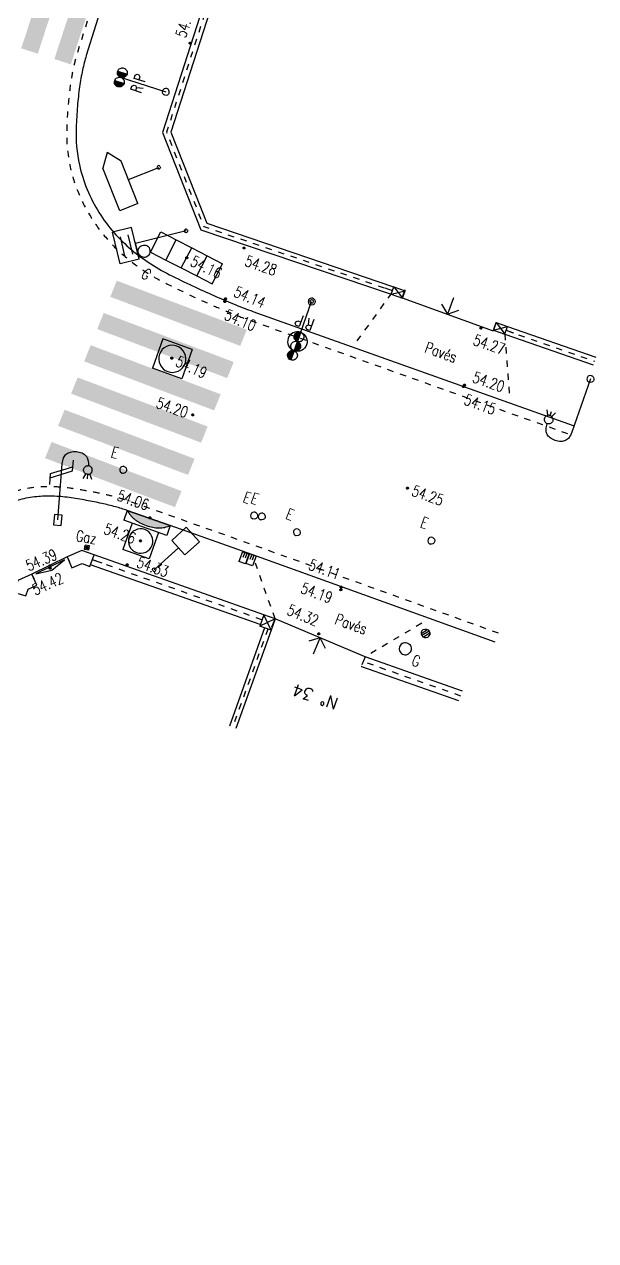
# Model space of a CAD drawing. Extents: x 661843 to 662062, y 6866352 to 6866909.
# Drawn here: x 661991.96 to 662008.38, y 6866746.69 to 6866781.65 of the extents above; entities that cross this region are included whole.
import ezdxf
from ezdxf.enums import TextEntityAlignment as Align

# ---------------------------------------------------------------- set-up
doc = ezdxf.new("R2010")
doc.units = 0
for name, pattern in [('CONTINU', [0]), ('JSI_TCO', [1, 0.5, 0.5]), ('JSI_TIC', [0.2, 0.08, 0.01, -0.1, 0.01])]:
    doc.linetypes.add(name, pattern=pattern)
doc.layers.get('0').update_dxf_attribs({"linetype": 'CONTINUOUS'})
for name, color, linetype in [('ALTI', 140, 'CONTINUOUS'), ('BORDURE', 7, 'CONTINU'), ('GENIE_CIVIL', 7, 'CONTINUOUS'), ('LIMITE', 7, 'CONTINUOUS'), ('MARQUAGE', 7, 'CONTINUOUS'), ('MOB', 6, 'CONTINUOUS'), ('OBJASS', 22, 'CONTINUOUS'), ('OBJEAU', 4, 'CONTINUOUS'), ('OBJEDF', 240, 'CONTINUOUS'), ('OBJEP', 220, 'CONTINUOUS'), ('OBJGAZ', 30, 'CONTINUOUS'), ('OBJSLT', 200, 'CONTINUOUS'), ('OBJTELECOM', 3, 'CONTINUOUS'), ('SIGNAL', 6, 'CONTINUOUS'), ('TEXTE', 7, 'CONTINUOUS'), ('VOIRIE', 7, 'CONTINUOUS')]:
    doc.layers.add(name, color=color, linetype=linetype)
doc.styles.add('5-2', font='romand.shx', dxfattribs={"height": 0.35})
doc.styles.get("Standard").update_dxf_attribs({"font": 'romans.shx'})
doc.linetypes.add('JSI_MUD', pattern='A,0.0001,[130,jsi_form.shx,S=0.5,R=0,X=0.875,Y=0],-0.75', length=0.7501)
doc.linetypes.add('JSI_MUG', pattern='A,0.0001,[130,jsi_form.shx,S=0.5,R=0,X=-0.125,Y=0],-0.75', length=0.7501)

# ---------------------------------------------------------------- blocks, each defined once
blk = doc.blocks.new('$B_200')
at = {"color": 0, "linetype": 'BYBLOCK', "flags": 128}
for points in [[(0, -0.5, -0.414214), (-0.5, 0, -0.414214), (0, 0.5)], [(0, -0.5, 0.414214), (0.5, 0, 0.414214), (0, 0.5)]]:
    blk.add_lwpolyline(points, format="xyb", dxfattribs=at)
blk = doc.blocks.new('$B_107')
at = {"color": 0, "linetype": 'BYBLOCK', "flags": 128}
for points in [[(-0.5, 0.625), (-0.5, 1)], [(-0.5, 1), (0.375, 1)], [(0.375, 0.625), (0.625, 0.8125), (0.375, 1)], [(-0.5, 0.625), (0.375, 0.625)], [(0, 0.625), (0, 0)]]:
    blk.add_lwpolyline(points, dxfattribs=at)
blk = doc.blocks.new('$B_100')
at = {"color": 0, "linetype": 'BYBLOCK', "flags": 128}
for points in [[(0, 0.625, -0.4142136), (-0.1875, 0.8125, -0.4142136), (0, 1)], [(0, 0.625, 0.4142136), (0.1875, 0.8125, 0.4142136), (0, 1)]]:
    blk.add_lwpolyline(points, format="xyb", dxfattribs=at)
blk.add_lwpolyline([(0, 0.625), (0, 0)], dxfattribs=at)
blk = doc.blocks.new('$B_105')
at = {"color": 0, "linetype": 'BYBLOCK', "flags": 128}
for points in [[(-0.1875, 0.625), (-0.1875, 1)], [(-0.1875, 1), (0.1875, 1)], [(0.1875, 0.625), (0.1875, 1)], [(-0.1875, 0.625), (0.1875, 0.625)], [(0, 0.625), (0, 0)]]:
    blk.add_lwpolyline(points, dxfattribs=at)
blk = doc.blocks.new('$B_001')
at = {"color": 0, "linetype": 'BYBLOCK', "flags": 128}
for points in [[(0, 0), (0, 1)], [(0, 1), (1, 1)], [(1, 0), (1, 1)], [(0, 0), (1, 0)]]:
    blk.add_lwpolyline(points, dxfattribs=at)
blk = doc.blocks.new('$B_124')
at = {"linetype": 'CONTINUOUS'}
for points in [[(-0.094, 0.812, -0.414214), (-0.187, 0.906, -0.414214), (-0.094, 1)], [(0.094, 0.812, -0.414214), (0, 0.906, -0.414214), (0.094, 1)]]:
    blk.add_hatch(color=0, dxfattribs=at).paths.add_polyline_path(points)
at = {"color": 0, "linetype": 'BYBLOCK', "flags": 128}
for points in [[(-0.094, 0.812, -0.414214), (-0.187, 0.906, -0.414214), (-0.094, 1)], [(0.094, 0.812, -0.414214), (0, 0.906, -0.414214), (0.094, 1)]]:
    blk.add_lwpolyline(points, format="xyb", close=True, dxfattribs=at)
for points in [[(-0.094, 1, -0.414214), (0, 0.906, -0.414214), (-0.094, 0.812)], [(0.094, 1, -0.414214), (0.188, 0.906, -0.414214), (0.094, 0.812)]]:
    blk.add_lwpolyline(points, format="xyb", dxfattribs=at)
for points in [[(0, 0.938), (0, 0)], [(-0.156, 0.438), (-0.156, 0.656), (-0.094, 0.656), (-0.062, 0.625), (-0.062, 0.594), (-0.094, 0.562), (-0.156, 0.562)], [(-0.094, 0.562), (-0.062, 0.438)], [(0.062, 0.438), (0.062, 0.656), (0.125, 0.656), (0.156, 0.625), (0.156, 0.594), (0.125, 0.562), (0.062, 0.562)]]:
    blk.add_lwpolyline(points, dxfattribs=at)
blk = doc.blocks.new('$B_123')
at = {"linetype": 'CONTINUOUS'}
for points in [[(0, 1), (0, 1.188, -0.414214), (0.094, 1.094, -0.414214)], [(0, 0.812, -0.414214), (-0.094, 0.906, -0.414214), (0, 1)], [(0, 0.625), (0, 0.812, -0.414214), (0.094, 0.719, -0.414214)]]:
    blk.add_hatch(color=0, dxfattribs=at).paths.add_polyline_path(points)
at = {"color": 0, "linetype": 'BYBLOCK', "flags": 128}
for points in [[(0, 1, -0.414214), (-0.094, 1.094, -0.414214), (0, 1.188)], [(0, 1, -0.414214), (0.094, 0.906, -0.414214), (0, 0.812)], [(0, 0.625, -0.414214), (-0.094, 0.719, -0.414214), (0, 0.812)]]:
    blk.add_lwpolyline(points, format="xyb", dxfattribs=at)
for points in [[(0, 1), (0, 1.188, -0.414214), (0.094, 1.094, -0.414214)], [(0, 0.812, -0.414214), (-0.094, 0.906, -0.414214), (0, 1)], [(0, 0.625), (0, 0.812, -0.414214), (0.094, 0.719, -0.414214)]]:
    blk.add_lwpolyline(points, format="xyb", close=True, dxfattribs=at)
for points in [[(-0.156, 0.312), (-0.156, 0.531), (-0.094, 0.531), (-0.062, 0.5), (-0.062, 0.469), (-0.094, 0.438), (-0.156, 0.438)], [(0, 0.625), (0, 0)], [(0.062, 0.312), (0.062, 0.531), (0.125, 0.531), (0.156, 0.5), (0.156, 0.469), (0.125, 0.438), (0.062, 0.438)], [(-0.094, 0.438), (-0.062, 0.312)]]:
    blk.add_lwpolyline(points, dxfattribs=at)
blk = doc.blocks.new('$B_035')
at = {"color": 0, "linetype": 'BYBLOCK', "flags": 128}
for points in [[(0, 0), (0, 1), (1, 1)], [(0, 0), (1, 0), (1, 1)], [(0.25, 0.25), (0.25, 0.75), (0.75, 0.75)], [(0.25, 0.25), (0.75, 0.75)], [(0.25, 0.25), (0.75, 0.25), (0.75, 0.75)], [(0.75, 0.25), (0.25, 0.75)]]:
    blk.add_lwpolyline(points, dxfattribs=at)
blk = doc.blocks.new('$B_130')
at = {"color": 0, "linetype": 'BYBLOCK', "flags": 128}
for points in [[(0, 0), (0, 0.812, -0.08), (0.012, 0.895, -0.117647), (0.047, 0.953, -0.117647), (0.105, 0.988, -0.08), (0.188, 1, -0.08), (0.27, 0.988, -0.117647), (0.328, 0.953, -0.117647), (0.363, 0.895, -0.08), (0.375, 0.812)], [(0.375, 0.688, -0.414214), (0.312, 0.75, -0.414214), (0.375, 0.812)], [(0.375, 0.688, 0.414214), (0.438, 0.75, 0.414214), (0.375, 0.812)]]:
    blk.add_lwpolyline(points, format="xyb", dxfattribs=at)
for points in [[(0.344, 0.688), (0.312, 0.625)], [(0.375, 0.688), (0.375, 0.625)], [(0.406, 0.688), (0.438, 0.625)]]:
    blk.add_lwpolyline(points, dxfattribs=at)
blk = doc.blocks.new('$B_134')
at = {"color": 0, "linetype": 'BYBLOCK', "flags": 128}
for points in [[(0, 0), (0, 0.812, -0.08), (0.012, 0.895, -0.117647), (0.047, 0.953, -0.117647), (0.105, 0.988, -0.08), (0.188, 1, -0.08), (0.27, 0.988, -0.117647), (0.328, 0.953, -0.117647), (0.363, 0.895, -0.08), (0.375, 0.812)], [(0.375, 0.688, -0.414214), (0.312, 0.75, -0.414214), (0.375, 0.812)], [(0.375, 0.688, 0.414214), (0.438, 0.75, 0.414214), (0.375, 0.812)]]:
    blk.add_lwpolyline(points, format="xyb", dxfattribs=at)
for points in [[(0.156, 0.719), (0.156, 0.875)], [(-0.156, 0.656), (0.156, 0.781)], [(-0.156, 0.594), (0.156, 0.719)], [(-0.156, 0.5), (-0.156, 0.656)], [(0.344, 0.688), (0.312, 0.625)], [(0.375, 0.688), (0.375, 0.625)], [(0.406, 0.688), (0.438, 0.625)]]:
    blk.add_lwpolyline(points, dxfattribs=at)
blk.add_lwpolyline([(-0.055, -0.075), (0.055, -0.075), (0.055, 0.075), (-0.055, 0.075)], close=True)
blk = doc.blocks.new('$B_021')
at = {"color": 0, "linetype": 'BYBLOCK', "flags": 128}
for points in [[(0, 0), (0, 1)], [(0, 1), (1, 1)], [(0, 0), (1, 0)], [(0.34, 0), (0.34, 0.5)], [(0.66, 0), (0.66, 0.5)], [(1, 0), (1, 1)]]:
    blk.add_lwpolyline(points, dxfattribs=at)
blk = doc.blocks.new('$B_020')
at = {"color": 0, "linetype": 'BYBLOCK', "flags": 128}
for points in [[(0, 0), (0, 1)], [(0, 1), (1, 1)], [(1, 0), (1, 1)], [(0, 0), (1, 0)]]:
    blk.add_lwpolyline(points, dxfattribs=at)
for points in [[(0.5, 0.0625, -0.4142136), (0.0625, 0.5, -0.4142136), (0.5, 0.9375)], [(0.5, 0.0625, 0.4142136), (0.9375, 0.5, 0.4142136), (0.5, 0.9375)]]:
    blk.add_lwpolyline(points, format="xyb", dxfattribs=at)
blk = doc.blocks.new('$B_022')
at = {"linetype": 'CONTINUOUS'}
blk.add_hatch(color=0, dxfattribs=at).paths.add_polyline_path([(0, 0, -0.003152), (0.012, 0.046, -0.003339), (0.024, 0.091, -0.003542), (0.036, 0.134, -0.003763), (0.049, 0.176, -0.004003), (0.062, 0.216, -0.004264), (0.075, 0.255, -0.004549), (0.088, 0.292, -0.00486), (0.102, 0.328, -0.005201), (0.115, 0.363, -0.005573), (0.129, 0.396, -0.005981), (0.144, 0.427, -0.006428), (0.158, 0.457, -0.006917), (0.173, 0.486, -0.007452), (0.188, 0.513, -0.008037), (0.203, 0.538, -0.008675), (0.219, 0.562, -0.009368), (0.234, 0.585, -0.010119), (0.25, 0.606, -0.010926), (0.267, 0.626, -0.011786), (0.283, 0.645, -0.012694), (0.3, 0.661, -0.013638), (0.317, 0.677, -0.0146), (0.334, 0.691, -0.015558), (0.352, 0.703, -0.016481), (0.369, 0.714, -0.017333), (0.387, 0.724, -0.018074), (0.405, 0.732, -0.018665), (0.424, 0.738, -0.038382), (0.461, 0.747, -0.038235), (0.5, 0.75, -0.038235), (0.539, 0.747, -0.038382), (0.576, 0.738, -0.018665), (0.595, 0.732, -0.018074), (0.613, 0.724, -0.017333), (0.631, 0.714, -0.016481), (0.648, 0.703, -0.015558), (0.666, 0.691, -0.0146), (0.683, 0.677, -0.013638), (0.7, 0.661, -0.012694), (0.717, 0.645, -0.011786), (0.733, 0.626, -0.010926), (0.75, 0.606, -0.010119), (0.766, 0.585, -0.009368), (0.781, 0.562, -0.008675), (0.797, 0.538, -0.008037), (0.812, 0.513, -0.007452), (0.827, 0.486, -0.006917), (0.842, 0.457, -0.006428), (0.856, 0.427, -0.005981), (0.871, 0.396, -0.005573), (0.885, 0.363, -0.005201), (0.898, 0.328, -0.00486), (0.912, 0.292, -0.004549), (0.925, 0.255, -0.004264), (0.938, 0.216, -0.004003), (0.951, 0.176, -0.003763), (0.964, 0.134, -0.003542), (0.976, 0.091, -0.003339), (0.988, 0.046, -0.003152), (1, 0)])
at = {"color": 0, "linetype": 'BYBLOCK', "flags": 128}
for points in [[(0, 0), (0, 1)], [(0, 1), (1, 1)], [(1, 0), (1, 1)]]:
    blk.add_lwpolyline(points, dxfattribs=at)
blk.add_lwpolyline([(0, 0, -0.03104), (0.102, 0.328, -0.02309), (0.158, 0.457, -0.030952), (0.219, 0.562, -0.042061), (0.283, 0.645, -0.056471), (0.352, 0.703, -0.151134), (0.5, 0.75, -0.151134), (0.648, 0.703, -0.056471), (0.717, 0.645, -0.042061), (0.781, 0.562, -0.030952), (0.842, 0.457, -0.02309), (0.898, 0.328, -0.03104), (1, 0)], format="xyb", close=True, dxfattribs=at)
blk = doc.blocks.new('$B_115')
at = {"color": 0, "linetype": 'BYBLOCK', "flags": 128}
for points in [[(-0.312, 1), (-0.312, 1.375), (0.312, 1.375)], [(-0.312, 1), (0.312, 1), (0.312, 1.375)], [(-0.188, 1.25), (0.188, 1.25)], [(0.031, 1), (-0.281, 1)], [(-0.188, 1.094), (0.188, 1.094)], [(0, 0), (0, 1)]]:
    blk.add_lwpolyline(points, dxfattribs=at)
blk = doc.blocks.new('$B_202')
at = {"color": 0, "linetype": 'BYBLOCK', "flags": 128}
for points in [[(0, -0.5, -0.41421356), (-0.5, 0, -0.41421356), (0, 0.5)], [(0, -0.5, 0.41421356), (0.5, 0, 0.41421356), (0, 0.5)]]:
    blk.add_lwpolyline(points, format="xyb", dxfattribs=at)
for points in [[(-0.5, 0), (0.5, 0)], [(-0.4297, 0.25), (0.4297, 0.25)], [(0.4297, -0.25), (-0.4297, -0.25)]]:
    blk.add_lwpolyline(points, dxfattribs=at)
blk = doc.blocks.new('$B_028')
at = {"color": 0, "linetype": 'BYBLOCK', "flags": 128}
for points in [[(0, 0.5), (0, -0.5), (0.094, -0.062)], [(-0.5, -0.5), (-0.5, 0)], [(0.5, 0), (0.5, -0.5)], [(-0.094, -0.062), (0, -0.5)], [(-0.5, -0.5), (0.5, -0.5)]]:
    blk.add_lwpolyline(points, dxfattribs=at)
blk = doc.blocks.new('$B_030')
at = {"color": 0, "linetype": 'BYBLOCK', "flags": 128}
for points in [[(0, 0), (0, 1)], [(0, 1), (1, 1)], [(0, 1), (1, 0)], [(0, 0), (1, 1)], [(0, 0), (1, 0)], [(1, 0), (1, 1)]]:
    blk.add_lwpolyline(points, dxfattribs=at)
blk = doc.blocks.new('$B_027')
at = {"color": 0, "linetype": 'BYBLOCK', "flags": 128}
for points in [[(-0.5, -0.5), (0.5, -0.5), (0.5, -0.188)], [(-0.5, -0.5), (-0.5, -0.188)]]:
    blk.add_lwpolyline(points, dxfattribs=at)
blk.add_lwpolyline([(-0.406, -0.406), (0.406, -0.406), (0, -0.188)], close=True, dxfattribs=at)
blk = doc.blocks.new('$B_210')
at = {"linetype": 'CONTINUOUS'}
blk.add_hatch(color=0, dxfattribs=at).paths.add_polyline_path([(0, -0.5, -1), (0, 0.5, -1)])
at = {"color": 0, "linetype": 'BYBLOCK', "flags": 128}
blk.add_lwpolyline([(0, -0.5, -1), (0, 0.5, -1)], format="xyb", close=True, dxfattribs=at)

msp = doc.modelspace()

# ---------------------------------------------------------------- hatches: boundary and pattern name
at = {"layer": 'MARQUAGE', "linetype": 'CONTINUOUS', "ltscale": 2}
for points in [[(661993.108, 6866784.753), (661993.583, 6866784.599), (661992.343, 6866780.808), (661991.867, 6866780.962)], [(661994.059, 6866784.445), (661994.532, 6866784.291), (661993.292, 6866780.5), (661992.819, 6866780.654)], [(661998.35, 6866772.872), (661998.163, 6866772.408), (661994.426, 6866773.818), (661994.614, 6866774.281)], [(661997.975, 6866771.945), (661997.788, 6866771.481), (661994.051, 6866772.891), (661994.239, 6866773.354)], [(661997.6, 6866771.017), (661997.412, 6866770.554), (661993.676, 6866771.963), (661993.864, 6866772.427)], [(661997.225, 6866770.09), (661997.037, 6866769.626), (661993.301, 6866771.036), (661993.489, 6866771.5)], [(661996.85, 6866769.163), (661996.662, 6866768.699), (661992.926, 6866770.109), (661993.114, 6866770.572)], [(661996.475, 6866768.235), (661996.287, 6866767.772), (661992.551, 6866769.181), (661992.738, 6866769.645)]]:
    msp.add_hatch(color=256, dxfattribs=at).paths.add_polyline_path(points)

# ---------------------------------------------------------------- linework, layer by layer
at = {"layer": 'BORDURE', "linetype": 'JSI_TCO', "ltscale": 2, "elevation": 57.333, "flags": 128}
for points in [[(662000.067, 6866800.869), (661993.737, 6866780.752, 0.023291), (661993.629, 6866780.337, 0.01782), (661993.544, 6866779.854, 0.013945), (661993.483, 6866779.302, 0.011146), (661993.446, 6866778.683, 0.064278), (661993.539, 6866777.608, 0.044259), (661993.76, 6866776.908, 0.041593), (661994.108, 6866776.237, 0.039677), (661994.529, 6866775.67, 0.038173), (661995.042, 6866775.167, 0.032095), (661995.589, 6866774.764, 0.028932), (661996.212, 6866774.413, 0.005), (661996.877, 6866774.093, 0.006131), (661997.484, 6866773.818, 0.007683), (661998.033, 6866773.587, 0.009886), (661998.524, 6866773.4), (662007.73, 6866770.118)], [(662005.492, 6866763.895), (661998.522, 6866766.4), (661996.15, 6866767.24), (661994.915, 6866767.676, 0.017014), (661994.575, 6866767.782, 0.013205), (661994.184, 6866767.879, 0.010493), (661993.74, 6866767.967, 0.00851), (661993.243, 6866768.047, 0.028645), (661992.767, 6866768.088, 0.031737), (661992.312, 6866768.072, 0.039138), (661991.821, 6866767.984, 0.040654), (661991.359, 6866767.822, 0.050807), (661990.46, 6866767.309, 0.0385), (661989.879, 6866766.821, 0.042754), (661989.403, 6866766.267, 0.030037), (661989.117, 6866765.815, 0.028512), (661988.879, 6866765.32, 0.010075), (661988.493, 6866764.326, 0.007508), (661988.182, 6866763.434, 0.003223), (661987.642, 6866761.783), (661982.846, 6866746.686)]]:
    msp.add_lwpolyline(points, format="xyb", dxfattribs=at)
at = {"layer": 'GENIE_CIVIL', "elevation": 57.333, "flags": 128}
for points in [[(661993.842, 6866766.07), (661993.961, 6866766.399), (661993.609, 6866766.527), (661993.185, 6866766.345), (661993.323, 6866766.023), (661993.619, 6866766.15)], [(661992.318, 6866765.53), (661992.173, 6866765.849), (661991.773, 6866765.667), (661991.669, 6866765.32), (661992.004, 6866765.219), (661992.063, 6866765.415)]]:
    msp.add_lwpolyline(points, close=True, dxfattribs=at)
at = {"layer": 'LIMITE', "linetype": 'JSI_MUD', "ltscale": 0.3}
msp.add_line((661994.194, 6866766.157, 111.654), (661993.911, 6866766.257, 111.652), dxfattribs=at)
at = {"layer": 'LIMITE', "linetype": 'JSI_TCO', "ltscale": 2, "elevation": 57.333, "flags": 128}
for points in [[(661999.939, 6866791.029), (661995.923, 6866778.544), (661997.025, 6866775.748), (662002.497, 6866773.892)], [(662000.158, 6866790.959), (661996.167, 6866778.552), (661997.2, 6866775.932), (662002.571, 6866774.109)], [(662005.766, 6866772.747), (662008.303, 6866771.862)], [(662005.842, 6866772.964), (662008.379, 6866772.079)], [(661998.839, 6866764.675), (661993.961, 6866766.399)], [(661998.74, 6866764.392), (661998.732, 6866764.395), (661993.861, 6866766.116)], [(662004.45, 6866762.202), (662001.653, 6866763.186), (662001.645, 6866763.189), (662001.638, 6866763.192)], [(662004.55, 6866762.485), (662001.752, 6866763.469)]]:
    msp.add_lwpolyline(points, dxfattribs=at)
at = {"layer": 'LIMITE', "linetype": 'JSI_TIC', "ltscale": 2, "elevation": 57.333, "flags": 128}
for points in [[(662000.048, 6866790.994), (661996.045, 6866778.548), (661997.113, 6866775.84), (662002.534, 6866774)], [(662005.804, 6866772.855), (662008.341, 6866771.97)], [(661998.789, 6866764.533), (661998.785, 6866764.535), (661993.911, 6866766.257)], [(661998.957, 6866764.269), (661997.943, 6866761.445)], [(662004.5, 6866762.343), (662001.699, 6866763.329), (662001.695, 6866763.33)]]:
    msp.add_lwpolyline(points, dxfattribs=at)
at = {"layer": 'LIMITE', "linetype": 'JSI_MUD', "ltscale": 0.23, "elevation": 57.333, "flags": 128}
msp.add_lwpolyline([(662002.316, 6866774.074), (662002.534, 6866774)], dxfattribs=at)
at = {"layer": 'LIMITE', "linetype": 'JSI_MUG', "ltscale": 0.23, "elevation": 57.333, "flags": 128}
msp.add_lwpolyline([(662005.804, 6866772.855), (662006.021, 6866772.78)], dxfattribs=at)
at = {"layer": 'LIMITE', "elevation": 57.333, "flags": 128}
for points in [[(661998.862, 6866764.303), (661997.849, 6866761.479)], [(661999.051, 6866764.235), (661998.037, 6866761.411)]]:
    msp.add_lwpolyline(points, dxfattribs=at)
at = {"layer": 'VOIRIE', "linetype": 'JSI_TIC', "ltscale": 2, "elevation": 57.333, "flags": 128}
for points in [[(661999.81, 6866800.95), (661993.479, 6866780.833, 0.023042), (661993.366, 6866780.401, 0.017815), (661993.278, 6866779.9, 0.014054), (661993.215, 6866779.331, 0.011305), (661993.176, 6866778.694, 0.064181), (661993.276, 6866777.55, 0.044201), (661993.51, 6866776.806, 0.041689), (661993.88, 6866776.093, 0.039677), (661994.325, 6866775.493, 0.038254), (661994.868, 6866774.961, 0.032008), (661995.441, 6866774.538, 0.028984), (661996.092, 6866774.171, 0.005022), (661996.765, 6866773.847, 0.006144), (661997.379, 6866773.569, 0.007677), (661997.935, 6866773.335, 0.009845), (661998.433, 6866773.146), (662007.639, 6866769.864)], [(662005.584, 6866764.149), (661998.613, 6866766.655), (661996.24, 6866767.495), (661995.005, 6866767.931, 0.016883), (661994.653, 6866768.041, 0.013221), (661994.248, 6866768.142, 0.010579), (661993.791, 6866768.233, 0.008628), (661993.282, 6866768.314, 0.028777), (661992.772, 6866768.358, 0.031663), (661992.285, 6866768.34, 0.039219), (661991.751, 6866768.245, 0.040594), (661991.249, 6866768.068, 0.05089), (661990.303, 6866767.529, 0.038537), (661989.69, 6866767.014, 0.042778), (661989.184, 6866766.425, 0.030024), (661988.881, 6866765.946, 0.028581), (661988.63, 6866765.423, 0.01006), (661988.239, 6866764.419, 0.007444), (661987.925, 6866763.519, 0.003254), (661987.385, 6866761.865), (661982.589, 6866746.768)]]:
    msp.add_lwpolyline(points, format="xyb", dxfattribs=at)
for points in [[(662001.525, 6866772.554), (662002.497, 6866773.892)], [(662005.766, 6866772.747), (662005.897, 6866771.003)], [(661999.165, 6866764.561), (661998.595, 6866766.177)], [(662003.378, 6866764.434), (662001.752, 6866763.469)]]:
    msp.add_lwpolyline(points, dxfattribs=at)

# ---------------------------------------------------------------- block references
at = {"layer": 'ALTI', "linetype": 'CONTINUOUS'}
for p, xscale, yscale, rotation in [((661996.718, 6866781.111, 57.333), 0.0600000000251936, 0.0600000000251936, 252.1693965281984), ((661998.271, 6866775.222, 57.333), 0.0599999999397431, 0.0599999999397431, 341.2574211736434), ((661996.626, 6866774.943, 57.333), 0.0599999998885057, 0.0599999998885057, 333.9810438351474), ((661997.716, 6866773.682, 57.333), 0.0600000000446202, 0.0600000000446202, 337.057377524248), ((661997.738, 6866773.758, 57.333), 0.060000000053006, 0.060000000053006, 337.0323963072705), ((662005.082, 6866772.92, 57.333), 0.0599999996649253, 0.0599999996649253, 274.2709089998011), ((661996.193, 6866772.058, 57.333), 0.0600000000729679, 0.0600000000729679, 335.3685687267661), ((662004.577, 6866771.238, 57.333), 0.0600000001176835, 0.0600000001176835, 340.3789802117328), ((662004.606, 6866771.281, 57.333), 0.0600000001176835, 0.0600000001176835, 340.3789802117328), ((661996.796, 6866770.427, 57.333), 0.0600000002099227, 0.0600000002099227, 160.5514004241074), ((662002.966, 6866768.319, 57.333), 0.0600000001176835, 0.0600000001176835, 340.3789802117328), ((661995.565, 6866767.466, 57.333), 0.0600000000638445, 0.0600000000638445, 160.5485567106449), ((661995.292, 6866766.806, 57.333), 0.0600000000638445, 0.0600000000638445, 160.5485567106449), ((661992.687, 6866766.087, 57.333), 0.0600000001543793, 0.0600000001543793, 203.2024515717702), ((661992.699, 6866766.015, 57.333), 0.0599999999698858, 0.0599999999698858, 204.4592876779133), ((661994.912, 6866766.114, 57.333), 0.0600000000445804, 0.0600000000445804, 160.5397518754654), ((662001.056, 6866765.399, 57.333), 0.0600000000039628, 0.0600000000039628, 160.2314742749018), ((662001.065, 6866765.472, 57.333), 0.0600000000039628, 0.0600000000039628, 160.2314742749018), ((662000.419, 6866764.131, 57.333), 0.05999999994241, 0.05999999994241, 157.5053158644131)]:
    msp.add_blockref('$B_210', p, dxfattribs=dict(at, xscale=xscale, yscale=yscale, rotation=rotation))
at = {"layer": 'LIMITE', "linetype": 'CONTINUOUS'}
for name, p, xscale, yscale, rotation in [('$B_030', (662002.497, 6866773.892, 57.333), 0.3484035878942445, 0.2300000001641968, 340.5513704046419), ('$B_028', (662004.208, 6866773.551, 57.333), 2.781882776220453, 0.5000000000742785, 340.1044068143685), ('$B_030', (662005.438, 6866772.863, 57.333), 0.3484035878942445, 0.2300000001641968, 340.5513704046419), ('$B_027', (661992.789, 6866765.873, 57.333), 1.127425562901874, 0.5000000000742785, 206.1067432978451), ('$B_030', (661999.165, 6866764.561, 57.333), 0.3454246227953216, 0.3453999996948796, 160.6696344984249), ('$B_028', (662000.361, 6866763.785, 57.333), 2.808350948448532, 0.5000000000742785, 157.1163023887659)]:
    msp.add_blockref(name, p, dxfattribs=dict(at, xscale=xscale, yscale=yscale, rotation=rotation))
at = {"layer": 'MOB', "linetype": 'CONTINUOUS'}
for name, p, xscale, yscale, rotation in [('$B_115', (661996.604, 6866775.712, 57.333), 1.499999999892438, 1.499999999892438, 103.7363428365004), ('$B_200', (661996.604, 6866775.712, 57.333), 0.0999999998575531, 0.0999999998575531, 111.5182524682585), ('$B_202', (662003.487, 6866764.145, 57.333), 0.2500000000663334, 0.2500000000663334, 210.6849036673041)]:
    msp.add_blockref(name, p, dxfattribs=dict(at, xscale=xscale, yscale=yscale, rotation=rotation))
at = {"layer": 'OBJASS', "linetype": 'CONTINUOUS'}
for name, p, xscale, yscale, rotation in [('$B_020', (661996.781, 6866772.306, 57.333), 0.8930599306876401, 0.8930999998308506, 160.244057221792), ('$B_022', (661996.15, 6866767.24, 57.333), 1.309524742028841, 0.3000000004174739, 160.5485568963612), ('$B_020', (661995.809, 6866767.042, 57.333), 0.8000272246973094, 0.7999999995604627, 160.5540597428932)]:
    msp.add_blockref(name, p, dxfattribs=dict(at, xscale=xscale, yscale=yscale, rotation=rotation))
at = {"layer": 'OBJEAU', "linetype": 'CONTINUOUS'}
for name, p, xscale, yscale, rotation in [('$B_200', (661994.796, 6866768.843, 57.333), 0.1999999999195011, 0.1999999999195011, 165.0079669438568), ('$B_200', (661998.561, 6866767.529, 57.333), 0.1999999999389534, 0.1999999999389534, 160.5047088952172), ('$B_200', (661998.781, 6866767.503, 57.333), 0.1999999999389534, 0.1999999999389534, 160.5047088952172), ('$B_200', (661999.789, 6866767.047, 57.333), 0.2000000000671082, 0.2000000000671082, 160.2308162463589), ('$B_200', (662003.654, 6866766.806, 57.333), 0.2000000000671082, 0.2000000000671082, 160.2308162463589), ('$B_021', (661998.414, 6866766.425, 57.333), 0.1999300877098398, 0.3000000004174739, 160.4858849723588), ('$B_021', (661998.616, 6866766.367, 57.333), 0.2000608907751855, 0.3000000004174739, 160.37759088462)]:
    msp.add_blockref(name, p, dxfattribs=dict(at, xscale=xscale, yscale=yscale, rotation=rotation))
at = {"layer": 'OBJEDF', "linetype": 'CONTINUOUS', "xscale": 2.000000000014325, "yscale": 2.000000000014325, "rotation": 355.4827014184144}
msp.add_blockref('$B_134', (661992.919, 6866767.403, 57.333), dxfattribs=at)
at = {"layer": 'OBJEP', "linetype": 'CONTINUOUS'}
for name, xscale, yscale, rotation in [('$B_130', 2.000000000010993, 2.000000000010993, 160.7664099268972), ('$B_200', 0.1999999999223476, 0.1999999999223476, 160.7664100320566)]:
    msp.add_blockref(name, (662008.228, 6866771.457, 57.333), dxfattribs=dict(at, xscale=xscale, yscale=yscale, rotation=rotation))
at = {"layer": 'OBJGAZ', "linetype": 'CONTINUOUS'}
for name, p, xscale, yscale, rotation in [('$B_200', (661995.402, 6866775.133, 57.333), 0.3499999998422518, 0.3499999998422518, 323.3038944667774), ('$B_035', (661993.807, 6866766.532, 57.333), 0.1278485434611659, 0.1278000001122431, 78.05961887429876), ('$B_200', (662002.905, 6866763.704, 57.333), 0.3499999999027592, 0.3499999999027592, 210.6849036148588)]:
    msp.add_blockref(name, p, dxfattribs=dict(at, xscale=xscale, yscale=yscale, rotation=rotation))
at = {"layer": 'OBJSLT', "linetype": 'CONTINUOUS'}
for name, p, xscale, yscale, rotation in [('$B_124', (661996.024, 6866779.708, 57.333), 1.499999999743253, 1.499999999743253, 72.16939651730553), ('$B_200', (661996.024, 6866779.708, 57.333), 0.2000000003676256, 0.2000000003676256, 72.16939656601343), ('$B_123', (662000.214, 6866773.681, 57.333), 1.500000000066506, 1.500000000066506, 160.3789806257778), ('$B_200', (662000.214, 6866773.681, 57.333), 0.1999999998764629, 0.1999999998764629, 160.378980725556)]:
    msp.add_blockref(name, p, dxfattribs=dict(at, xscale=xscale, yscale=yscale, rotation=rotation))
at = {"layer": 'OBJTELECOM', "linetype": 'CONTINUOUS', "yscale": 0.652200000040922}
for p, xscale, rotation in [((661995.582, 6866775.103, 57.333), 0.4981541225534642, 332.7584533615445), ((661996.025, 6866774.875, 57.333), 0.4981984041534675, 332.7739004976995), ((661996.468, 6866774.647, 57.333), 0.4981541226569673, 332.7584533676735), ((661996.911, 6866774.419, 57.333), 0.4981541226569673, 332.7584533676735)]:
    msp.add_blockref('$B_001', p, dxfattribs=dict(at, xscale=xscale, rotation=rotation))
at = {"layer": 'SIGNAL', "linetype": 'CONTINUOUS'}
for name, p, xscale, yscale, rotation in [('$B_107', (661995.818, 6866777.539, 57.333), 1.500000000377125, 1.500000000377125, 111.5182524208397), ('$B_200', (661995.818, 6866777.539, 57.333), 0.0999999998575531, 0.0999999998575531, 111.5182524682585), ('$B_100', (662000.214, 6866773.681, 57.333), 1.500000000066506, 1.500000000066506, 160.3789806257778), ('$B_200', (662000.214, 6866773.681, 57.333), 0.0999999999930592, 0.0999999999930592, 160.378980736755), ('$B_105', (661995.691, 6866765.974, 57.333), 1.50000000024193, 1.50000000024193, 312.3786156353487), ('$B_200', (661995.691, 6866765.974, 57.333), 0.0999999999772171, 0.0999999999772171, 340.5397522331037)]:
    msp.add_blockref(name, p, dxfattribs=dict(at, xscale=xscale, yscale=yscale, rotation=rotation))

# ---------------------------------------------------------------- texts
at = {"layer": 'ALTI', "linetype": 'CONTINUOUS', "width": 0.75}
for s, rotation, p in [('54.18', 72.1694, (661996.879, 6866782.12, 57.333)), ('54.06', 340.5486, (661995.467, 6866767.67, 57.333)), ('54.39', 23.2025, (661992.934, 6866766.289, 57.333)), ('54.33', 340.5398, (661996.032, 6866765.749, 57.333)), ('54.11', 340.2315, (662000.969, 6866765.676, 57.333)), ('54.32', 337.5053, (662000.332, 6866764.34, 57.333))]:
    msp.add_text(s, height=0.32, rotation=rotation, dxfattribs=at).set_placement(p, align=Align.RIGHT)
for s, rotation, p in [('54.16', 333.981, (661996.77, 6866774.873, 57.333)), ('54.19', 335.3686, (661996.339, 6866771.992, 57.333)), ('54.25', 340.379, (662003.117, 6866768.265, 57.333))]:
    msp.add_text(s, height=0.32, rotation=rotation, dxfattribs=at).set_placement(p, align=Align.MIDDLE_LEFT)
for s, rotation, p in [('54.28', 341.2574, (661998.372, 6866775.019, 57.333)), ('54.10', 337.0574, (661997.801, 6866773.473, 57.333)), ('54.27', 341.3673, (662004.934, 6866772.748, 57.333)), ('54.15', 340.379, (662004.674, 6866771.033, 57.333))]:
    msp.add_text(s, height=0.32, rotation=rotation, dxfattribs=at).set_placement(p, align=Align.TOP_LEFT)
for s, rotation, p in [('54.14', 337.0324, (661997.948, 6866773.842, 57.333)), ('54.20', 340.379, (662004.811, 6866771.378, 57.333))]:
    msp.add_text(s, height=0.32, rotation=rotation, dxfattribs=at).set_placement(p)
for s, rotation, p in [('54.20', 340.5514, (661996.645, 6866770.48, 57.333)), ('54.26', 340.5486, (661995.141, 6866766.859, 57.333))]:
    msp.add_text(s, height=0.32, rotation=rotation, dxfattribs=at).set_placement(p, align=Align.MIDDLE_RIGHT)
for s, rotation, p in [('54.42', 24.4593, (661992.982, 6866765.904, 57.333)), ('54.19', 340.2315, (662000.851, 6866765.302, 57.333))]:
    msp.add_text(s, height=0.32, rotation=rotation, dxfattribs=at).set_placement(p, align=Align.TOP_RIGHT)
at = {"layer": 'OBJEAU', "linetype": 'CONTINUOUS', "width": 0.75}
for rotation, p in [(345.008, (661994.612, 6866769.161, 57.333)), (340.5047, (661998.403, 6866767.861, 57.333)), (340.5047, (661998.623, 6866767.834, 57.333)), (340.2308, (661999.632, 6866767.38, 57.333)), (340.2308, (662003.497, 6866767.138, 57.333))]:
    msp.add_text('E', height=0.32, rotation=rotation, dxfattribs=at).set_placement(p, align=Align.RIGHT)
at = {"layer": 'OBJGAZ', "linetype": 'CONTINUOUS', "width": 0.75}
msp.add_text('G', height=0.32, rotation=323.3039, dxfattribs=at).set_placement((661995.471, 6866774.664, 57.333), align=Align.TOP_LEFT)
msp.add_text('Gaz', height=0.32, rotation=351.1579, dxfattribs=at).set_placement((661993.761, 6866767.069, 57.333), align=Align.TOP_CENTER)
msp.add_text('G', height=0.32, rotation=341.2417, dxfattribs=at).set_placement((662003.269, 6866763.168, 57.333), align=Align.RIGHT)
at = {"layer": 'TEXTE', "linetype": 'CONTINUOUS', "width": 0.75}
for rotation, p in [(340.379, (662003.931, 6866772.223, 57.333)), (340.2315, (662001.35, 6866764.411, 57.333))]:
    msp.add_text('Pavés', height=0.32, rotation=rotation, dxfattribs=at).set_placement(p, align=Align.MIDDLE_CENTER)
at = {"layer": 'TEXTE', "style": '5-2'}
msp.add_text('N° 34', height=0.35, rotation=161.0691, dxfattribs=at).set_placement((662000.322, 6866762.328, 57.333), align=Align.MIDDLE_CENTER)

doc.saveas('drawing.dxf')
